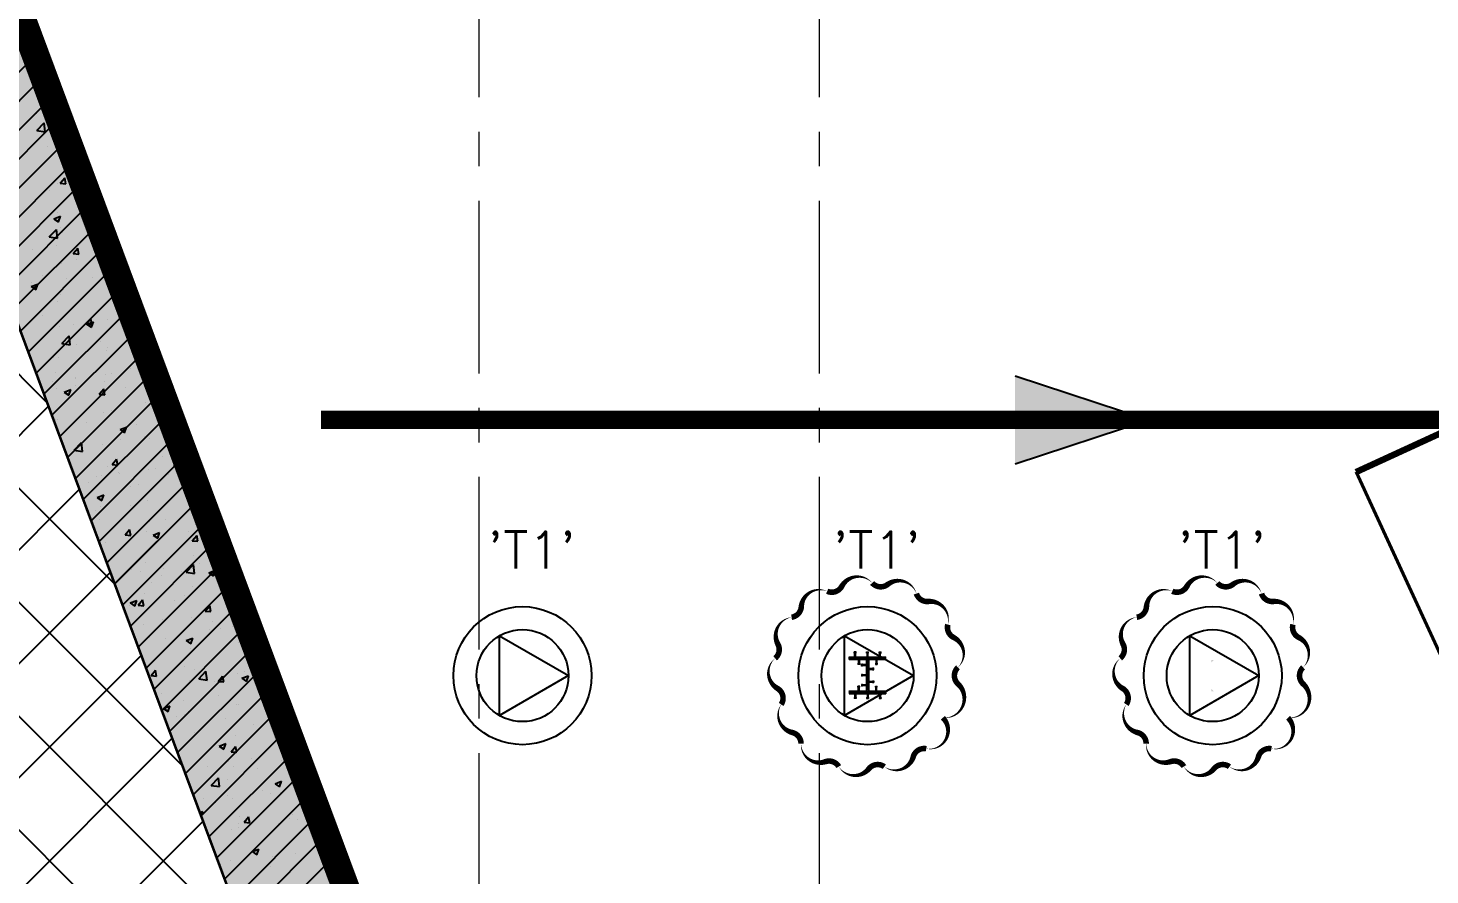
# Model space of a CAD drawing. Header units: millimetres. Extents: x -346728 to 1320345, y -537202 to -385966.
# Drawn here: x 372974 to 388207, y -498533 to -489332 of the extents above; entities that cross this region are included whole.
import ezdxf
from ezdxf.xclip import XClip

# ---------------------------------------------------------------- set-up
doc = ezdxf.new("R2010")
doc.units = ezdxf.units.MM
doc.header["$LTSCALE"] = 100
doc.header["$XCLIPFRAME"] = 2
for name, pattern in [('ACAD_ISO04W100', [30, 24, -3, 0, -3]), ('DASHED2', [0.375, 0.25, -0.125]), ('HIDDEN', [9.525, 6.35, -3.175]), ('X1326_GLB$0$CENTER', [2, 1.25, -0.25, 0.25, -0.25])]:
    doc.linetypes.add(name, pattern=pattern)
for name, color, linetype, lineweight in [('0 T TEXT', 7, 'Continuous', 13), ('KCMANH', 8, 'Continuous', 13), ('KINGPOST', 5, 'Continuous', 20), ('X1326_GLB$0$A-tim', 8, 'X1326_GLB$0$CENTER', 9)]:
    doc.layers.add(name, color=color, linetype=linetype, lineweight=lineweight)
for name, color, linetype in [('DM', 8, 'Continuous'), ('hach', 253, 'Continuous'), ('HÀNG RÀO', 50, 'Continuous'), ('PL', 3, 'Continuous'), ('PLT', 6, 'Continuous'), ('thep doc', 6, 'Continuous'), ('W2', 4, 'Continuous'), ('XR_1326_csPL$0$hach', 253, 'Continuous'), ('XR_1326_csPL$0$W2', 4, 'Continuous')]:
    doc.layers.add(name, color=color, linetype=linetype)
doc.styles.add('simplex', font='simplex.shx')
pattern_1 = [(45, (188543.33, 11377564.439), (-8.980256121, 8.980256121), []), (135, (188543.33, 11377564.439), (-8.980256121, -8.980256121), [])]

# ---------------------------------------------------------------- blocks, each defined once
blk = doc.blocks.new('LVL-KHUNGTEN')
blk.add_lwpolyline([(61072.9, 41092.8), (119123.5, 41092.8), (119123.5, 61.9), (61072.9, 61.9)], close=True)
blk = doc.blocks.new('mb duong hh')
at = {"layer": '0 T TEXT', "color": 8, "linetype": 'DASHED2', "ltscale": 300}
blk.add_lwpolyline([(75940, 34596), (80501, 41668), (80491, 88861), (75484, 93868), (-20031, 93860), (-33610, 75885), (-26182, 55955), (-6300, 2612), (0, 0)], close=True, dxfattribs=at)
blk = doc.blocks.new('MB HANG RAO TAM')
h = blk.add_hatch()
h.set_pattern_fill('ANSI37', color=8, scale=7000, style=0)
h.set_pattern_definition([(45, (527887.4, 631399.9), (-618.7184, 618.7184), []), (135, (527887.4, 631399.9), (-618.7184, -618.7184), [])])
h.paths.add_polyline_path([(89794, 74797), (94796, 69797), (94804, 22611), (90246, 15544), (52523, -1634), (34324, -9922), (14325, -19029), (8025, -16417), (-19267, 56832), (-5688, 74797), (41806, 74797), (65797, 74797)], flags=16)
h.paths.add_polyline_path([(-17293, 40146), (-15160, 40938), (-12777, 34516), (-15127, 33730), (-10493, 20001), (4784, -19373), (12548, -21453), (91490, 14752), (95488, 20874), (95620, 46027), (95770, 74597), (91825, 78101), (52350, 76926), (14008, 75822), (-9259, 75871), (-23844, 71027), (-24251, 60760)])
at = {"layer": 'XR_1326_csPL$0$W2', "color": 7, "ltscale": 0.5, "elevation": 0}
blk.add_lwpolyline([(8025, -16417), (14325, -19029), (90246, 15544), (94804, 22611), (94796, 69797), (89794, 74797), (-5688, 74797), (-19267, 56832)], close=True, dxfattribs=at)
blk = doc.blocks.new('KP50')
at = {"ltscale": 0.1}
h = blk.add_hatch(color=6, dxfattribs=at)
h.dxf.hatch_style = 1
h.paths.add_polyline_path([(14, 171), (-14, 171), (-14, 142)])
h.paths.add_polyline_path([(-14, -142), (-14, -171), (14, -171)])
at = {"layer": 'KCMANH', "linetype": 'ByBlock'}
h = blk.add_hatch(dxfattribs=at)
h.set_pattern_fill('ANSI37', color=6, scale=4, style=0)
h.set_pattern_definition(pattern_1)
h.paths.add_polyline_path([(-200, 200), (-200, 171), (200, 171), (200, 200)])
h = blk.add_hatch(dxfattribs=at)
h.set_pattern_fill('ANSI37', color=6, scale=4, style=0)
h.set_pattern_definition([(45, (188728.93, 11377564.439), (-8.980256121, 8.980256121), []), (135, (188728.93, 11377564.439), (-8.980256121, -8.980256121), [])])
h.paths.add_polyline_path([(14, 171), (-14, 142), (-14, -142), (14, -171)])
h = blk.add_hatch(dxfattribs=at)
h.set_pattern_fill('ANSI37', color=6, scale=4, style=0)
h.set_pattern_definition(pattern_1)
h.paths.add_polyline_path([(-200, -171), (-200, -200), (200, -200), (200, -171)])
for p, q in [((-125, 253), (-146, 253)), ((-146, 240), (-146, 253)), ((-125, 240), (-146, 240)), ((-142, 200), (-142, 240)), ((-129, 200), (-129, 240)), ((-125, 240), (-125, 253)), ((-102, 171), (-102, 131)), ((-89, 171), (-89, 131)), ((-10, 253), (10, 253)), ((-10, 240), (-10, 253)), ((-10, 240), (10, 240)), ((-6, 200), (-6, 240)), ((6, 200), (6, 240)), ((10, 240), (10, 253)), ((89, 171), (89, 131)), ((102, 171), (102, 131)), ((125, 253), (146, 253)), ((125, 240), (125, 253)), ((125, 240), (146, 240)), ((129, 200), (129, 240)), ((142, 200), (142, 240)), ((146, 240), (146, 253)), ((-85, 131), (-106, 131)), ((-106, 131), (-106, 118)), ((-85, 118), (-106, 118)), ((-85, 131), (-85, 118)), ((-67, 100), (-67, 120)), ((-54, 120), (-67, 120)), ((-54, 100), (-67, 100)), ((-67, 10), (-67, -10)), ((-54, 10), (-67, 10)), ((-54, 100), (-54, 120)), ((-14, 116), (-54, 116)), ((-14, 104), (-54, 104)), ((-54, 10), (-54, -10)), ((-14, 6), (-54, 6)), ((14, 76), (54, 76)), ((14, 64), (54, 64)), ((54, 60), (54, 80)), ((54, 80), (67, 80)), ((54, 60), (67, 60)), ((67, 60), (67, 80)), ((85, 131), (106, 131)), ((85, 131), (85, 118)), ((85, 118), (106, 118)), ((106, 131), (106, 118)), ((-85, -118), (-106, -118)), ((-106, -131), (-106, -118)), ((-85, -131), (-106, -131)), ((-102, -171), (-102, -131)), ((-89, -171), (-89, -131)), ((-85, -131), (-85, -118)), ((-54, -10), (-67, -10)), ((-67, -100), (-67, -120)), ((-54, -100), (-67, -100)), ((-54, -120), (-67, -120)), ((-14, -6), (-54, -6)), ((-54, -100), (-54, -120)), ((-14, -104), (-54, -104)), ((-14, -116), (-54, -116)), ((14, -64), (54, -64)), ((14, -76), (54, -76)), ((54, -60), (54, -80)), ((54, -60), (67, -60)), ((54, -80), (67, -80)), ((67, -60), (67, -80)), ((85, -118), (106, -118)), ((85, -131), (85, -118)), ((85, -131), (106, -131)), ((89, -171), (89, -131)), ((102, -171), (102, -131)), ((106, -131), (106, -118)), ((-125, -240), (-146, -240)), ((-146, -240), (-146, -253)), ((-125, -253), (-146, -253)), ((-142, -200), (-142, -240)), ((-129, -200), (-129, -240)), ((-125, -240), (-125, -253)), ((-10, -240), (10, -240)), ((-10, -240), (-10, -253)), ((-10, -253), (10, -253)), ((-6, -200), (-6, -240)), ((6, -200), (6, -240)), ((10, -240), (10, -253)), ((125, -240), (146, -240)), ((125, -240), (125, -253)), ((125, -253), (146, -253)), ((129, -200), (129, -240)), ((142, -200), (142, -240)), ((146, -240), (146, -253))]:
    blk.add_line(p, q, dxfattribs=at)
at = {"layer": 'KINGPOST', "color": 6, "linetype": 'ByBlock'}
for p, q in [((-200, 200), (200, 200)), ((-200, 171), (-200, 200)), ((-200, 171), (200, 171)), ((-14, 171), (-14, -171)), ((-14, 142), (14, 171)), ((14, 171), (14, -171)), ((200, 171), (200, 200)), ((-14, -142), (14, -171)), ((-200, -171), (200, -171)), ((-200, -171), (-200, -200)), ((-200, -200), (200, -200)), ((200, -171), (200, -200))]:
    blk.add_line(p, q, dxfattribs=at)
blk.add_lwpolyline([(-14, 0), (14, 0)], dxfattribs=at)
blk = doc.blocks.new('B1 Kingpost Layout Plan1')
at = {"layer": 'KCMANH', "linetype": 'ByBlock'}
blk.add_blockref('KP50', (11500, -81597, 0), dxfattribs=at)
blk = doc.blocks.new('tank2')
at = {"color": 1, "linetype": 'ACAD_ISO04W100', "lineweight": 100}
blk.add_line((583456.516, 2323710.616), (583443.746, 2323700.978), dxfattribs=at)
at = {"layer": 'HÀNG RÀO', "color": 1, "lineweight": 40}
blk.add_line((583453.625, 2323714.447), (583456.516, 2323710.616), dxfattribs=at)
blk = doc.blocks.new('tank4')
at = {"layer": 'HÀNG RÀO', "color": 1, "lineweight": 40, "rotation": 110.2030787494209}
blk.add_blockref('tank2', (2965875.044, 2578628.825), dxfattribs=at)

msp = doc.modelspace()

# ---------------------------------------------------------------- hatches: boundary and pattern name
at = {"ltscale": 0.1}
h = msp.add_hatch(color=6, dxfattribs=at)
h.dxf.hatch_style = 1
h.paths.add_polyline_path([(382110.8, -496195.9), (382082, -496195.9), (382082, -496224.7)])
h.paths.add_polyline_path([(382082, -496509.5), (382082, -496538.3), (382110.8, -496538.3)])
h = msp.add_hatch(color=6, dxfattribs=at)
h.dxf.hatch_style = 1
h.paths.add_polyline_path([(385860.8, -496195.9), (385832, -496195.9), (385832, -496224.7)])
h.paths.add_polyline_path([(385832, -496509.5), (385832, -496538.3), (385860.8, -496538.3)])
at = {"layer": 'hach'}
h = msp.add_hatch(dxfattribs=at)
h.set_pattern_fill('ANSI31', color=256, scale=70)
h.set_pattern_definition([(45, (342151.22, -508591.22), (-157.15448, 157.15448), [])])
h.paths.add_polyline_path([(362433.4, -410142.2), (348853.9, -428107.5), (376146.7, -501359), (382446.8, -503970.9), (458369.1, -469396.6), (462927.9, -462329.4), (462919.8, -415142.7), (457917.8, -410142.2)])
h.paths.add_polyline_path([(363030.6, -411342.2), (350208.3, -428305.7), (377088.8, -500450.6), (382424.3, -502662.6), (457551.5, -468450.4), (461727.8, -461976.1), (461719.7, -415639.4), (457420.9, -411342.2)], flags=16)
h = msp.add_hatch(dxfattribs=at)
h.set_pattern_fill('AR-CONC', color=256, scale=4)
h.set_pattern_definition([(50, (342151.2, -508591.2), (728.7387, -63.7563), [76.2, -838.2]), (355, (342151.2, -508591.2), (-140.9737, 764.2274), [60.96, -670.5623]), (100.45144, (342211.95, -508596.54), (587.765, 700.471), [64.76, -712.361]), (46.1842, (342151.2, -508388), (1084.316, -168.1693), [114.3, -1257.3]), (96.63556, (342241.6, -508402), (949.6165, 989.7045), [97.14, -1068.5424]), (351.18415, (342151.2, -508388), (949.6165, 989.7045), [91.44, -1005.839]), (21, (342252.8, -508438.8), (606.4576, -409.0608), [76.2, -838.2]), (326, (342252.8, -508438.8), (247.208, 736.752), [60.96, -670.56]), (71.45144, (342303.36, -508472.9), (853.6657, 327.691), [64.76, -712.3598]), (37.5, (342151.22, -508591.22), (12.3544, 338.22016), [0, -662.432, 0, -680.72, 0, -673.1]), (7.5, (342151.22, -508591.22), (267.27865, 400.7223), [0, -388.112, 0, -647.192, 0, -256.54]), (327.5, (341924.65, -508591.22), (542.3624, -22.91498), [0, -254, 0, -792.48, 0, -1051.56]), (317.5, (341823.05, -508591.2), (592.5167, 101.706), [0, -330.2, 0, -526.288, 0, -746.76])])
h.paths.add_polyline_path([(362433.4, -410142.2), (348853.9, -428107.5), (376146.7, -501359), (382446.8, -503970.9), (458369.1, -469396.6), (462927.9, -462329.4), (462919.8, -415142.7), (457917.8, -410142.2)])
h.paths.add_polyline_path([(363030.6, -411342.2), (350208.3, -428305.7), (377088.8, -500450.6), (382424.3, -502662.6), (457551.5, -468450.4), (461727.8, -461976.1), (461719.7, -415639.4), (457420.9, -411342.2)], flags=16)

# ---------------------------------------------------------------- linework, layer by layer
at = {"color": 6, "elevation": -2718.3}
for points in [[(383078.4, -496277.3, 0, 60, 0.5205671), (383031.8, -495952.8, 60, 60, -0.3534527), (382968.2, -495811.7, 0, 60, 0.5205671), (382755.8, -495561.4, 60, 60, -0.3534915), (382626.8, -495475.7, 0, 60, 0.5205671), (382314, -495376.8, 60, 60, -0.3944899), (382146.6, -495360.4, 0, 60, 0.520567), (381815.8, -495397.1, 60, 60, -0.3907151), (381657.5, -495450.5, 0, 60, 0.520567), (381376.2, -495619.4, 60, 60, -0.3534934), (381270.7, -495732.7, 0, 60, 0.5205671), (381122.2, -496025.4, 60, 60, -0.3571345), (381091.9, -496178.5, 0, 60, 0.520567), (381117.6, -496506.2, 60, 60, -0.4289707), (381157.9, -496680.1, 0, 60, 0.520567), (381278.7, -496984.9, 60, 60, -0.3534582), (381373.3, -497107.4, 0, 60, 0.520567), (381638, -497301.5, 60, 60, -0.3534893), (381783.3, -497354.9, 0, 60, 0.5205671), (382110.5, -497378.5, 60, 60, -0.3982747), (382278.4, -497356.5, 0, 60, 0.520567), (382593.1, -497248.1, 60, 60, -0.3869502), (382734.2, -497161, 0, 60, 0.7314349), (382914.8, -496824.7, 0, 60, 0.7206829), (383079.4, -496457.7, 60, 60, -0.4358983)], [(386828.4, -496277.3, 0, 60, 0.5205671), (386781.8, -495952.8, 60, 60, -0.3534527), (386718.2, -495811.7, 0, 60, 0.5205671), (386505.8, -495561.4, 60, 60, -0.3534915), (386376.8, -495475.7, 0, 60, 0.5205671), (386064, -495376.8, 60, 60, -0.3944899), (385896.6, -495360.4, 0, 60, 0.520567), (385565.8, -495397.1, 60, 60, -0.3907151), (385407.5, -495450.5, 0, 60, 0.520567), (385126.2, -495619.4, 60, 60, -0.3534934), (385020.7, -495732.7, 0, 60, 0.5205671), (384872.2, -496025.4, 60, 60, -0.3571345), (384841.9, -496178.5, 0, 60, 0.520567), (384867.6, -496506.2, 60, 60, -0.4289707), (384907.9, -496680.1, 0, 60, 0.520567), (385028.7, -496984.9, 60, 60, -0.3534582), (385123.3, -497107.4, 0, 60, 0.520567), (385388, -497301.5, 60, 60, -0.3534893), (385533.3, -497354.9, 0, 60, 0.5205671), (385860.5, -497378.5, 60, 60, -0.3982747), (386028.4, -497356.5, 0, 60, 0.520567), (386343.1, -497248.1, 60, 60, -0.3869502), (386484.2, -497161, 0, 60, 0.7314349), (386664.8, -496824.7, 0, 60, 0.7206829), (386829.4, -496457.7, 60, 60, -0.4358983)]]:
    msp.add_lwpolyline(points, format="xyseb", close=True, dxfattribs=at)
at = {"layer": 'PL', "elevation": -1404.9}
for points in [[(378096.4, -496800.1), (378096.4, -495934.1), (378846.4, -496367.1)], [(378096.4, -496800.1), (378096.4, -495934.1), (378846.4, -496367.1)], [(381846.4, -496800.1), (381846.4, -495934.1), (382596.4, -496367.1)], [(381846.4, -496800.1), (381846.4, -495934.1), (382596.4, -496367.1)], [(385596.4, -496800.1), (385596.4, -495934.1), (386346.4, -496367.1)], [(385596.4, -496800.1), (385596.4, -495934.1), (386346.4, -496367.1)]]:
    msp.add_lwpolyline(points, close=True, dxfattribs=at)
at = {"layer": 'PL'}
for centre, radius in [((378346.4, -496367.1, -1404.9), 750), ((378346.4, -496367.1, -1404.9), 750), ((382096.4, -496367.1, -1404.9), 750), ((382096.4, -496367.1, -1404.9), 750), ((385846.4, -496367.1, -1404.9), 750), ((385846.4, -496367.1, -1404.9), 750), ((378346.4, -496367.1, -1404.9), 500), ((378346.4, -496367.1, -1404.9), 500), ((382096.4, -496367.1, -1404.9), 500), ((382096.4, -496367.1, -1404.9), 500), ((385846.4, -496367.1, -1404.9), 500), ((385846.4, -496367.1, -1404.9), 500)]:
    msp.add_circle(centre, radius, dxfattribs=at)
at = {"layer": 'W2', "ltscale": 0.5, "elevation": -1404.9}
for points in [[(362433.4, -410142.2), (348853.9, -428107.5), (376146.7, -501359), (382446.8, -503970.9), (458369.1, -469396.6), (462927.9, -462329.4), (462919.6, -415142.1), (457917.8, -410142.2)], [(363030.6, -411342.2), (350208.3, -428305.7), (377088.8, -500450.6), (382424.3, -502662.6), (457551.5, -468450.4), (461727.8, -461976.1), (461719.7, -415639.4), (457420.9, -411342.2)]]:
    msp.add_lwpolyline(points, close=True, dxfattribs=at)
at = {"layer": 'X1326_GLB$0$A-tim', "ltscale": 15}
for p, q in [((377871.3, -398208.6, -1404.9), (377871.3, -512162.7, -1404.9)), ((381571.3, -398208.6, -1404.9), (381571.3, -512162.7, -1404.9))]:
    msp.add_line(p, q, dxfattribs=at)
at = {"layer": 'XR_1326_csPL$0$hach', "color": 250}
for p, q in [((372124, -490562.2, -1404.9), (373056.9, -489629.3, -1404.9)), ((372209.3, -490791.2, -1404.9), (373142.3, -489858.2, -1404.9)), ((373080.7, -489897.9, -1404.9), (373080.7, -489897.9, -1404.9)), ((372294.6, -491020.2, -1404.9), (373227.6, -490087.2, -1404.9)), ((373060.1, -490036.3, -1404.9), (373060.1, -490036.3, -1404.9)), ((372379.9, -491249.2, -1404.9), (373312.9, -490316.2, -1404.9)), ((373067.8, -490265.1, -1404.9), (373067.8, -490265.1, -1404.9)), ((373183.4, -490253.2, -1404.9), (373232.4, -490194.8, -1404.9)), ((373183.4, -490253.2, -1404.9), (373244.1, -490258.5, -1404.9)), ((373244.1, -490258.5, -1404.9), (373232.4, -490194.8, -1404.9)), ((373256.4, -490335.3, -1404.9), (373256.4, -490335.3, -1404.9)), ((373071, -490443.8, -1404.9), (373150.2, -490361.3, -1404.9)), ((373071, -490443.8, -1404.9), (373161.4, -490457.8, -1404.9)), ((373161.4, -490457.8, -1404.9), (373150.2, -490361.3, -1404.9)), ((373186.1, -490439.2, -1404.9), (373186.1, -490439.2, -1404.9)), ((372465.2, -491478.2, -1404.9), (373398.2, -490545.2, -1404.9)), ((373185.3, -490615.2, -1404.9), (373185.3, -490615.2, -1404.9)), ((373386.8, -490540.6, -1404.9), (373386.8, -490540.6, -1404.9)), ((372550.6, -491707.2, -1404.9), (373483.5, -490774.2, -1404.9)), ((373374.5, -490878.8, -1404.9), (373374.5, -490878.8, -1404.9)), ((372635.9, -491936.2, -1404.9), (373568.8, -491003.2, -1404.9)), ((372988.2, -490958.4, -1404.9), (372988.2, -490958.4, -1404.9)), ((373202.5, -491094.9, -1404.9), (373202.5, -491094.9, -1404.9)), ((373295.3, -491015.6, -1404.9), (373295.3, -491015.6, -1404.9)), ((373324.4, -491017.4, -1404.9), (373373.4, -490959, -1404.9)), ((373324.4, -491017.4, -1404.9), (373385.1, -491022.7, -1404.9)), ((373385.1, -491022.7, -1404.9), (373373.3, -490959, -1404.9)), ((373530.6, -490981.3, -1404.9), (373530.6, -490981.3, -1404.9)), ((372721.2, -492165.2, -1404.9), (373654.2, -491232.2, -1404.9)), ((373362.1, -491217.1, -1404.9), (373362.1, -491217.1, -1404.9)), ((373255.1, -491403.3, -1404.9), (373326.3, -491376, -1404.9)), ((373255.1, -491403.3, -1404.9), (373305.7, -491437.4, -1404.9)), ((373292.4, -491332.2, -1404.9), (373292.4, -491332.2, -1404.9)), ((373305.7, -491437.4, -1404.9), (373326.3, -491376, -1404.9)), ((373546.7, -491298.7, -1404.9), (373546.7, -491298.7, -1404.9)), ((372806.5, -492394.1, -1404.9), (373739.5, -491461.2, -1404.9)), ((373205.7, -491601.7, -1404.9), (373284.9, -491519.2, -1404.9)), ((373296.1, -491615.7, -1404.9), (373284.9, -491519.2, -1404.9)), ((373328.5, -491497.7, -1404.9), (373328.5, -491497.7, -1404.9)), ((373349.8, -491555.3, -1404.9), (373349.8, -491555.3, -1404.9)), ((372891.8, -492623.1, -1404.9), (373824.8, -491690.2, -1404.9)), ((373205.7, -491601.7, -1404.9), (373296.1, -491615.7, -1404.9)), ((373253.4, -491621.9, -1404.9), (373253.4, -491621.9, -1404.9)), ((373279.4, -491699.4, -1404.9), (373279.4, -491699.4, -1404.9)), ((373664.2, -491648.8, -1404.9), (373664.2, -491648.8, -1404.9)), ((373025.1, -491732.9, -1404.9), (373025.1, -491732.9, -1404.9)), ((373465.4, -491781.6, -1404.9), (373514.3, -491723.2, -1404.9)), ((373465.4, -491781.6, -1404.9), (373526.1, -491786.9, -1404.9)), ((373496.8, -491844.9, -1404.9), (373496.8, -491844.9, -1404.9)), ((373526, -491786.9, -1404.9), (373514.3, -491723.3, -1404.9)), ((373859.1, -491822, -1404.9), (373859.1, -491822, -1404.9)), ((373861.6, -491812.3, -1404.9), (373869.2, -491809.4, -1404.9)), ((373861.6, -491812.4, -1404.9), (373873.3, -491820.3, -1404.9)), ((372977.2, -492852.1, -1404.9), (373910.1, -491919.1, -1404.9)), ((373337.4, -491893.5, -1404.9), (373337.4, -491893.5, -1404.9)), ((373007.9, -492140, -1404.9), (373079.1, -492112.7, -1404.9)), ((373007.9, -492140.1, -1404.9), (373058.4, -492174.2, -1404.9)), ((373012.2, -492100.1, -1404.9), (373012.2, -492100.1, -1404.9)), ((373058.4, -492174.2, -1404.9), (373079.1, -492112.8, -1404.9)), ((373062.5, -493081.1, -1404.9), (373995.4, -492148.1, -1404.9)), ((373130.6, -492016.9, -1404.9), (373130.6, -492016.9, -1404.9)), ((373344.9, -492153.4, -1404.9), (373344.9, -492153.4, -1404.9)), ((373397, -492049.5, -1404.9), (373397, -492049.5, -1404.9)), ((373673, -492039.8, -1404.9), (373673, -492039.8, -1404.9)), ((373846.7, -492160.2, -1404.9), (373846.7, -492160.2, -1404.9)), ((373292.3, -492302.2, -1404.9), (373292.3, -492302.2, -1404.9)), ((373325.1, -492231.7, -1404.9), (373325.1, -492231.7, -1404.9)), ((373884.9, -492200.5, -1404.9), (373884.9, -492200.5, -1404.9)), ((373887.2, -492176.3, -1404.9), (373887.2, -492176.3, -1404.9)), ((373129.7, -492450.2, -1404.9), (373129.7, -492450.2, -1404.9)), ((373147.8, -493310.1, -1404.9), (374080.8, -492377.1, -1404.9)), ((373771.3, -492365.7, -1404.9), (373771.3, -492365.7, -1404.9)), ((374025.7, -492332.2, -1404.9), (374025.7, -492332.2, -1404.9)), ((373233.1, -493539.1, -1404.9), (374166.1, -492606.1, -1404.9)), ((373312.7, -492569.9, -1404.9), (373312.7, -492569.9, -1404.9)), ((373470.9, -492556.3, -1404.9), (373470.9, -492556.3, -1404.9)), ((373606.3, -492545.8, -1404.9), (373655.3, -492487.5, -1404.9)), ((373606.3, -492545.8, -1404.9), (373667.1, -492551.2, -1404.9)), ((373614.4, -492549.1, -1404.9), (373685.5, -492521.8, -1404.9)), ((373614.4, -492549.1, -1404.9), (373664.9, -492583.2, -1404.9)), ((373667, -492551.2, -1404.9), (373655.3, -492487.5, -1404.9)), ((373664.9, -492583.2, -1404.9), (373685.5, -492521.8, -1404.9)), ((373834.4, -492498.4, -1404.9), (373834.4, -492498.4, -1404.9)), ((374013.2, -492579.2, -1404.9), (374013.2, -492579.2, -1404.9)), ((373340.4, -492759.5, -1404.9), (373419.6, -492677.1, -1404.9)), ((373340.4, -492759.5, -1404.9), (373430.8, -492773.5, -1404.9)), ((373430.8, -492773.6, -1404.9), (373419.6, -492677.1, -1404.9)), ((373504.1, -492766.4, -1404.9), (373504.1, -492766.4, -1404.9)), ((373758.4, -492733, -1404.9), (373758.4, -492733, -1404.9)), ((374143.2, -492682.3, -1404.9), (374143.2, -492682.3, -1404.9)), ((373250.4, -492908.4, -1404.9), (373250.4, -492908.4, -1404.9)), ((373300.4, -492908.2, -1404.9), (373300.4, -492908.2, -1404.9)), ((373318.4, -493768.1, -1404.9), (374251.4, -492835.1, -1404.9)), ((373822, -492836.6, -1404.9), (373822, -492836.6, -1404.9)), ((373842.9, -492806.7, -1404.9), (373842.9, -492806.7, -1404.9)), ((373273, -493075.5, -1404.9), (373273, -493075.5, -1404.9)), ((373403.8, -493997.1, -1404.9), (374336.7, -493064.1, -1404.9)), ((374086.4, -493029.8, -1404.9), (374086.4, -493029.8, -1404.9)), ((374220.8, -492958.2, -1404.9), (374287.7, -492932.5, -1404.9)), ((374220.8, -492958.2, -1404.9), (374271.4, -492992.3, -1404.9)), ((374271.4, -492992.3, -1404.9), (374289.7, -492937.8, -1404.9)), ((373236.8, -493167.2, -1404.9), (373236.8, -493167.2, -1404.9)), ((373487.2, -493211.9, -1404.9), (373487.2, -493211.9, -1404.9)), ((373491.1, -493133.7, -1404.9), (373491.1, -493133.7, -1404.9)), ((373493.8, -493131.5, -1404.9), (373493.8, -493131.5, -1404.9)), ((373809.7, -493174.8, -1404.9), (373809.7, -493174.8, -1404.9)), ((373815.4, -493098.4, -1404.9), (373815.4, -493098.4, -1404.9)), ((373875.9, -493083, -1404.9), (373875.9, -493083, -1404.9)), ((374322.8, -493109.8, -1404.9), (374322.8, -493109.8, -1404.9)), ((374357.7, -493121.3, -1404.9), (374357.7, -493121.3, -1404.9)), ((373288, -493246.4, -1404.9), (373288, -493246.4, -1404.9)), ((373367.2, -493285.9, -1404.9), (373438.3, -493258.5, -1404.9)), ((373367.2, -493285.9, -1404.9), (373417.7, -493320, -1404.9)), ((373417.7, -493320, -1404.9), (373438.3, -493258.6, -1404.9)), ((373489.1, -494226.1, -1404.9), (374422, -493293.1, -1404.9)), ((373747.3, -493310.1, -1404.9), (373796.3, -493251.7, -1404.9)), ((373747.3, -493310.1, -1404.9), (373808, -493315.4, -1404.9)), ((373808, -493315.4, -1404.9), (373796.2, -493251.7, -1404.9)), ((374029.6, -493234.8, -1404.9), (374029.6, -493234.8, -1404.9)), ((373574.4, -494455, -1404.9), (374507.4, -493522.1, -1404.9)), ((373608.6, -493483.7, -1404.9), (373608.6, -493483.7, -1404.9)), ((373797.3, -493513.1, -1404.9), (373797.3, -493513.1, -1404.9)), ((373881.9, -493487, -1404.9), (373881.9, -493487, -1404.9)), ((374250.3, -493399.3, -1404.9), (374250.3, -493399.3, -1404.9)), ((374310.5, -493448, -1404.9), (374310.5, -493448, -1404.9)), ((373275.7, -493584.6, -1404.9), (373275.7, -493584.6, -1404.9)), ((373289.4, -493588.7, -1404.9), (373289.4, -493588.7, -1404.9)), ((373613.2, -493614.8, -1404.9), (373613.2, -493614.8, -1404.9)), ((373973.6, -493694.9, -1404.9), (374044.8, -493667.6, -1404.9)), ((374024.2, -493729, -1404.9), (374044.8, -493667.6, -1404.9)), ((374155.6, -493637.7, -1404.9), (374155.6, -493637.7, -1404.9)), ((373475.1, -493917.4, -1404.9), (373554.3, -493834.9, -1404.9)), ((373565.5, -493931.4, -1404.9), (373554.3, -493834.9, -1404.9)), ((373659.7, -494684, -1404.9), (374592.7, -493751.1, -1404.9)), ((373973.6, -493694.9, -1404.9), (374024.2, -493729, -1404.9)), ((373983, -493800, -1404.9), (373983, -493800, -1404.9)), ((374237.4, -493766.5, -1404.9), (374237.4, -493766.5, -1404.9)), ((374298.1, -493786.2, -1404.9), (374298.1, -493786.2, -1404.9)), ((373475.1, -493917.4, -1404.9), (373565.5, -493931.4, -1404.9)), ((373745, -494913, -1404.9), (374678, -493980.1, -1404.9)), ((373784.9, -493851.3, -1404.9), (373784.9, -493851.3, -1404.9)), ((374432.4, -493991.5, -1404.9), (374432.4, -493991.5, -1404.9)), ((373839.9, -494093.2, -1404.9), (373839.9, -494093.2, -1404.9)), ((373888.3, -494074.3, -1404.9), (373937.3, -494015.9, -1404.9)), ((373888.3, -494074.3, -1404.9), (373949, -494079.6, -1404.9)), ((373949, -494079.6, -1404.9), (373937.2, -494015.9, -1404.9)), ((374285.8, -494124.5, -1404.9), (374285.8, -494124.5, -1404.9)), ((374354.9, -494116.6, -1404.9), (374354.9, -494116.6, -1404.9)), ((374559.4, -494085.6, -1404.9), (374638.6, -494003.1, -1404.9)), ((374559.4, -494085.6, -1404.9), (374649.8, -494099.6, -1404.9)), ((374580.1, -494104, -1404.9), (374651.2, -494076.7, -1404.9)), ((374580.1, -494104, -1404.9), (374630.6, -494138.1, -1404.9)), ((374617, -494138.1, -1404.9), (374666, -494079.7, -1404.9)), ((374617, -494138.1, -1404.9), (374677.7, -494143.4, -1404.9)), ((374630.6, -494138.1, -1404.9), (374651.2, -494076.7, -1404.9)), ((374649.8, -494099.6, -1404.9), (374638.6, -494003.1, -1404.9)), ((374677.7, -494143.4, -1404.9), (374665.9, -494079.7, -1404.9)), ((373629.6, -494270.5, -1404.9), (373629.6, -494270.5, -1404.9)), ((373715.7, -494200.7, -1404.9), (373715.7, -494200.7, -1404.9)), ((373772.6, -494189.5, -1404.9), (373772.6, -494189.5, -1404.9)), ((373830.3, -495142, -1404.9), (374763.3, -494209, -1404.9)), ((373957.8, -494156.9, -1404.9), (373957.8, -494156.9, -1404.9)), ((373970.1, -494167.2, -1404.9), (373970.1, -494167.2, -1404.9)), ((374172, -494293.4, -1404.9), (374172, -494293.4, -1404.9)), ((374500.1, -494179.8, -1404.9), (374500.1, -494179.8, -1404.9)), ((374675.9, -494214.6, -1404.9), (374675.9, -494214.6, -1404.9)), ((373726.4, -494431.7, -1404.9), (373797.6, -494404.4, -1404.9)), ((373726.4, -494431.7, -1404.9), (373776.9, -494465.8, -1404.9)), ((373776.9, -494465.8, -1404.9), (373797.5, -494404.4, -1404.9)), ((373915.7, -495371, -1404.9), (374848.6, -494438, -1404.9)), ((374083.4, -494316.3, -1404.9), (374083.4, -494316.3, -1404.9)), ((374714.3, -494316.3, -1404.9), (374714.3, -494316.3, -1404.9)), ((374729.2, -494432.8, -1404.9), (374729.2, -494432.8, -1404.9)), ((374801.1, -494386.5, -1404.9), (374801.1, -494386.5, -1404.9)), ((373702.8, -494568, -1404.9), (373702.8, -494568, -1404.9)), ((373760.2, -494527.7, -1404.9), (373760.2, -494527.7, -1404.9)), ((374087.6, -494517.3, -1404.9), (374087.6, -494517.3, -1404.9)), ((374273.4, -494462.7, -1404.9), (374273.4, -494462.7, -1404.9)), ((373755.6, -494673.3, -1404.9), (373755.6, -494673.3, -1404.9)), ((374001, -495600, -1404.9), (374934, -494667, -1404.9)), ((374298, -494696.3, -1404.9), (374298, -494696.3, -1404.9)), ((374471.4, -494671.9, -1404.9), (374471.4, -494671.9, -1404.9)), ((374788.8, -494724.7, -1404.9), (374788.8, -494724.7, -1404.9)), ((374840.3, -494719.2, -1404.9), (374840.3, -494719.2, -1404.9)), ((373747.9, -494865.9, -1404.9), (373747.9, -494865.9, -1404.9)), ((373878.9, -494773.6, -1404.9), (373878.9, -494773.6, -1404.9)), ((374029.3, -494838.5, -1404.9), (374078.2, -494780.2, -1404.9)), ((374029.3, -494838.5, -1404.9), (374090, -494843.8, -1404.9)), ((374089.9, -494843.8, -1404.9), (374078.2, -494780.2, -1404.9)), ((374086.3, -495829, -1404.9), (375019.3, -494896, -1404.9)), ((374261.1, -494800.9, -1404.9), (374261.1, -494800.9, -1404.9)), ((374332.9, -494840.7, -1404.9), (374404, -494813.4, -1404.9)), ((374332.9, -494840.7, -1404.9), (374383.4, -494874.8, -1404.9)), ((374383.4, -494874.8, -1404.9), (374404, -494813.4, -1404.9)), ((374462, -494833.5, -1404.9), (374462, -494833.5, -1404.9)), ((374716.3, -494800.1, -1404.9), (374716.3, -494800.1, -1404.9)), ((374758, -494902.3, -1404.9), (374807, -494843.9, -1404.9)), ((374758, -494902.3, -1404.9), (374818.7, -494907.6, -1404.9)), ((374818.7, -494907.6, -1404.9), (374806.9, -494843.9, -1404.9)), ((373820.3, -494918, -1404.9), (373820.3, -494918, -1404.9)), ((374171.6, -496058, -1404.9), (375104.6, -495125, -1404.9)), ((374248.7, -495139.1, -1404.9), (374248.7, -495139.1, -1404.9)), ((374449, -495200.8, -1404.9), (374449, -495200.8, -1404.9)), ((374694.1, -495243.5, -1404.9), (374773.3, -495161, -1404.9)), ((374784.5, -495257.5, -1404.9), (374773.3, -495161, -1404.9)), ((374776.4, -495062.9, -1404.9), (374776.4, -495062.9, -1404.9)), ((374833.8, -495150.1, -1404.9), (374833.8, -495150.1, -1404.9)), ((375022, -495176.4, -1404.9), (375022, -495176.4, -1404.9)), ((374100.1, -495215.4, -1404.9), (374100.1, -495215.4, -1404.9)), ((374194.7, -495234.3, -1404.9), (374194.7, -495234.3, -1404.9)), ((374256.9, -496287, -1404.9), (375189.9, -495354, -1404.9)), ((374314.4, -495351.9, -1404.9), (374314.4, -495351.9, -1404.9)), ((374429.4, -495278.1, -1404.9), (374429.4, -495278.1, -1404.9)), ((374642.5, -495238.3, -1404.9), (374642.5, -495238.3, -1404.9)), ((374694.1, -495243.4, -1404.9), (374784.5, -495257.5, -1404.9)), ((374939.3, -495249.8, -1404.9), (375010.5, -495222.5, -1404.9)), ((374939.3, -495249.8, -1404.9), (374989.9, -495283.9, -1404.9)), ((374989.9, -495283.9, -1404.9), (375010.5, -495222.5, -1404.9)), ((374236.4, -495477.3, -1404.9), (374236.4, -495477.3, -1404.9)), ((374672.9, -495501.2, -1404.9), (374672.9, -495501.2, -1404.9)), ((374764.1, -495401.2, -1404.9), (374764.1, -495401.2, -1404.9)), ((374856.7, -495374.8, -1404.9), (374856.7, -495374.8, -1404.9)), ((375208.2, -495466.4, -1404.9), (375208.2, -495466.4, -1404.9)), ((374080.4, -495602.9, -1404.9), (374080.4, -495602.9, -1404.9)), ((374085.7, -495577.5, -1404.9), (374156.8, -495550.2, -1404.9)), ((374085.7, -495577.5, -1404.9), (374136.2, -495611.6, -1404.9)), ((374136.2, -495611.6, -1404.9), (374156.8, -495550.2, -1404.9)), ((374170.2, -495602.8, -1404.9), (374219.2, -495544.4, -1404.9)), ((374170.2, -495602.8, -1404.9), (374231, -495608.1, -1404.9)), ((374181.8, -495601.5, -1404.9), (374181.8, -495601.5, -1404.9)), ((374230.9, -495608.1, -1404.9), (374219.2, -495544.4, -1404.9)), ((374342.3, -496516, -1404.9), (375275.2, -495583, -1404.9)), ((374566.5, -495550.8, -1404.9), (374566.5, -495550.8, -1404.9)), ((374899, -495666.5, -1404.9), (374947.9, -495608.1, -1404.9)), ((374899, -495666.5, -1404.9), (374959.7, -495671.8, -1404.9)), ((374959.6, -495671.8, -1404.9), (374947.9, -495608.1, -1404.9)), ((375273.4, -495667.8, -1404.9), (375273.4, -495667.8, -1404.9)), ((374224, -495815.6, -1404.9), (374224, -495815.6, -1404.9)), ((374427.6, -496744.9, -1404.9), (375360.6, -495812, -1404.9)), ((374440.4, -495754.8, -1404.9), (374440.4, -495754.8, -1404.9)), ((374751.7, -495739.4, -1404.9), (374751.7, -495739.4, -1404.9)), ((374982.7, -495777.7, -1404.9), (374982.7, -495777.7, -1404.9)), ((374299.3, -495951.6, -1404.9), (374299.3, -495951.6, -1404.9)), ((374468.4, -495958.4, -1404.9), (374468.4, -495958.4, -1404.9)), ((374692.1, -495986.5, -1404.9), (374763.3, -495959.2, -1404.9)), ((374742.7, -496020.7, -1404.9), (374763.3, -495959.3, -1404.9)), ((374940.9, -495867.1, -1404.9), (374940.9, -495867.1, -1404.9)), ((375060.9, -495856.7, -1404.9), (375060.9, -495856.7, -1404.9)), ((375195.3, -495833.6, -1404.9), (375195.3, -495833.6, -1404.9)), ((374512.9, -496973.9, -1404.9), (375445.9, -496041, -1404.9)), ((374692.1, -495986.6, -1404.9), (374742.7, -496020.7, -1404.9)), ((374739.4, -496077.6, -1404.9), (374739.4, -496077.6, -1404.9)), ((375261, -496006.1, -1404.9), (375261, -496006.1, -1404.9)), ((374211.7, -496153.8, -1404.9), (374211.7, -496153.8, -1404.9)), ((374598.2, -497202.9, -1404.9), (375531.2, -496269.9, -1404.9)), ((374673.6, -496267.8, -1404.9), (374673.6, -496267.8, -1404.9)), ((374928, -496234.3, -1404.9), (374928, -496234.3, -1404.9)), ((375312.8, -496183.7, -1404.9), (375312.8, -496183.7, -1404.9)), ((374311.2, -496367, -1404.9), (374360.2, -496308.6, -1404.9)), ((374311.2, -496367, -1404.9), (374371.9, -496372.3, -1404.9)), ((374371.9, -496372.3, -1404.9), (374360.1, -496308.6, -1404.9)), ((374456.7, -496410.4, -1404.9), (374456.7, -496410.4, -1404.9)), ((374727, -496415.8, -1404.9), (374727, -496415.8, -1404.9)), ((374784.9, -496296.9, -1404.9), (374784.9, -496296.9, -1404.9)), ((374828.8, -496401.3, -1404.9), (374908, -496318.9, -1404.9)), ((374828.8, -496401.3, -1404.9), (374919.2, -496415.3, -1404.9)), ((374919.2, -496415.3, -1404.9), (374908, -496318.9, -1404.9)), ((375039.9, -496430.7, -1404.9), (375088.9, -496372.4, -1404.9)), ((375039.9, -496430.7, -1404.9), (375100.7, -496436.1, -1404.9)), ((375100.6, -496436.1, -1404.9), (375088.9, -496372.4, -1404.9)), ((375248.7, -496344.3, -1404.9), (375248.7, -496344.3, -1404.9)), ((375298.6, -496395.6, -1404.9), (375369.7, -496368.3, -1404.9)), ((375298.6, -496395.6, -1404.9), (375349.1, -496429.7, -1404.9)), ((375327.2, -496319.8, -1404.9), (375327.2, -496319.8, -1404.9)), ((375349.1, -496429.7, -1404.9), (375369.7, -496368.3, -1404.9)), ((374426.4, -496564.6, -1404.9), (374426.4, -496564.6, -1404.9)), ((374683.5, -497431.9, -1404.9), (375616.5, -496498.9, -1404.9)), ((374999.1, -496433.4, -1404.9), (374999.1, -496433.4, -1404.9)), ((375019, -496462.9, -1404.9), (375019, -496462.9, -1404.9)), ((375045.5, -496584.4, -1404.9), (375045.5, -496584.4, -1404.9)), ((375541.5, -496456.3, -1404.9), (375541.5, -496456.3, -1404.9)), ((374406.4, -496668.5, -1404.9), (374406.4, -496668.5, -1404.9)), ((374444.9, -496723.3, -1404.9), (374516.1, -496696, -1404.9)), ((374444.9, -496723.3, -1404.9), (374495.4, -496757.4, -1404.9)), ((374495.4, -496757.4, -1404.9), (374516, -496696, -1404.9)), ((374660.7, -496635, -1404.9), (374660.7, -496635, -1404.9)), ((374768.9, -497660.9, -1404.9), (375701.8, -496727.9, -1404.9)), ((375236.3, -496682.5, -1404.9), (375236.3, -496682.5, -1404.9)), ((375262.4, -496686, -1404.9), (375262.4, -496686, -1404.9)), ((374582.7, -496813.3, -1404.9), (374582.7, -496813.3, -1404.9)), ((374669.9, -496787.7, -1404.9), (374669.9, -496787.7, -1404.9)), ((374714.6, -496754, -1404.9), (374714.6, -496754, -1404.9)), ((375125.1, -496836.2, -1404.9), (375125.1, -496836.2, -1404.9)), ((375667.5, -496859.1, -1404.9), (375667.5, -496859.1, -1404.9)), ((375674.2, -496867.1, -1404.9), (375674.2, -496867.1, -1404.9)), ((374778.2, -496985.1, -1404.9), (374778.2, -496985.1, -1404.9)), ((374854.2, -497889.9, -1404.9), (375787.2, -496956.9, -1404.9)), ((375223.9, -497020.7, -1404.9), (375223.9, -497020.7, -1404.9)), ((375419.9, -496900.6, -1404.9), (375419.9, -496900.6, -1404.9)), ((375650.4, -497041.6, -1404.9), (375650.4, -497041.6, -1404.9)), ((375737.1, -496955.7, -1404.9), (375737.1, -496955.7, -1404.9)), ((374702.3, -497092.3, -1404.9), (374702.3, -497092.3, -1404.9)), ((374939.5, -498118.9, -1404.9), (375872.5, -497185.9, -1404.9)), ((375051.4, -497132.4, -1404.9), (375122.5, -497105, -1404.9)), ((375051.4, -497132.4, -1404.9), (375101.9, -497166.5, -1404.9)), ((375057.9, -497143.3, -1404.9), (375057.9, -497143.3, -1404.9)), ((375101.9, -497166.5, -1404.9), (375122.5, -497105.1, -1404.9)), ((375180.9, -497195, -1404.9), (375229.9, -497136.6, -1404.9)), ((375241.6, -497200.3, -1404.9), (375229.8, -497136.6, -1404.9)), ((375152.6, -497301.4, -1404.9), (375152.6, -497301.4, -1404.9)), ((375180.9, -497195, -1404.9), (375241.6, -497200.3, -1404.9)), ((375406.9, -497267.9, -1404.9), (375406.9, -497267.9, -1404.9)), ((375724.8, -497293.9, -1404.9), (375724.8, -497293.9, -1404.9)), ((375791.7, -497217.2, -1404.9), (375791.7, -497217.2, -1404.9)), ((374689.9, -497430.5, -1404.9), (374689.9, -497430.5, -1404.9)), ((374927.3, -497355.4, -1404.9), (374927.3, -497355.4, -1404.9)), ((374963.5, -497559.2, -1404.9), (375042.7, -497476.7, -1404.9)), ((375024.8, -498347.9, -1404.9), (375957.8, -497414.9, -1404.9)), ((375053.9, -497573.2, -1404.9), (375042.7, -497476.7, -1404.9)), ((375141.5, -497491.9, -1404.9), (375141.5, -497491.9, -1404.9)), ((375211.6, -497358.9, -1404.9), (375211.6, -497358.9, -1404.9)), ((375469.6, -497378.3, -1404.9), (375469.6, -497378.3, -1404.9)), ((374963.5, -497559.2, -1404.9), (375053.9, -497573.2, -1404.9)), ((375110.1, -498576.9, -1404.9), (376043.1, -497643.9, -1404.9)), ((375524.5, -497617.9, -1404.9), (375524.5, -497617.9, -1404.9)), ((375608.5, -497647.8, -1404.9), (375608.5, -497647.8, -1404.9)), ((375657.8, -497541.4, -1404.9), (375729, -497514.1, -1404.9)), ((375657.8, -497541.4, -1404.9), (375708.4, -497575.5, -1404.9)), ((375683.8, -497514.8, -1404.9), (375683.8, -497514.8, -1404.9)), ((375708.4, -497575.5, -1404.9), (375729, -497514.1, -1404.9)), ((375712.4, -497632.1, -1404.9), (375712.4, -497632.1, -1404.9)), ((374885.3, -497702.1, -1404.9), (374885.3, -497702.1, -1404.9)), ((375016, -497749.5, -1404.9), (375016, -497749.5, -1404.9)), ((375139.7, -497668.6, -1404.9), (375139.7, -497668.6, -1404.9)), ((375199.2, -497697.2, -1404.9), (375199.2, -497697.2, -1404.9)), ((376047.8, -497727.4, -1404.9), (376075.8, -497731.7, -1404.9)), ((376047.9, -497727.4, -1404.9), (376066.8, -497707.6, -1404.9)), ((374841.1, -497854.9, -1404.9), (374875.3, -497841.8, -1404.9)), ((374856.8, -497896.9, -1404.9), (374875.3, -497841.8, -1404.9)), ((375195.5, -498805.8, -1404.9), (376128.4, -497872.9, -1404.9)), ((375267.5, -497894.8, -1404.9), (375267.5, -497894.8, -1404.9)), ((375321.9, -497959.2, -1404.9), (375370.9, -497900.8, -1404.9)), ((375382.5, -497964.5, -1404.9), (375370.8, -497900.8, -1404.9)), ((375809.9, -497917.7, -1404.9), (375809.9, -497917.7, -1404.9)), ((375851.9, -497870.9, -1404.9), (375851.9, -497870.9, -1404.9)), ((375898.8, -497934.2, -1404.9), (375898.8, -497934.2, -1404.9)), ((375186.9, -498035.4, -1404.9), (375186.9, -498035.4, -1404.9)), ((375257.2, -498018.7, -1404.9), (375257.2, -498018.7, -1404.9)), ((375259.4, -497972.6, -1404.9), (375259.4, -497972.6, -1404.9)), ((375280.8, -499034.8, -1404.9), (376213.8, -498101.9, -1404.9)), ((375321.9, -497959.2, -1404.9), (375382.6, -497964.5, -1404.9)), ((375700.1, -497970.3, -1404.9), (375700.1, -497970.3, -1404.9)), ((376050.6, -498022.9, -1404.9), (376099.6, -497964.6, -1404.9)), ((376050.6, -498022.9, -1404.9), (376111.4, -498028.3, -1404.9)), ((376111.3, -498028.3, -1404.9), (376099.5, -497964.6, -1404.9)), ((375410.6, -498278.2, -1404.9), (375481.8, -498250.9, -1404.9)), ((375461.2, -498312.3, -1404.9), (375481.8, -498250.9, -1404.9)), ((376215.4, -498232.4, -1404.9), (376215.4, -498232.4, -1404.9)), ((376240, -498226.4, -1404.9), (376240, -498226.4, -1404.9)), ((375174.5, -498373.6, -1404.9), (375174.5, -498373.6, -1404.9)), ((375366.1, -499263.8, -1404.9), (376299.1, -498330.9, -1404.9)), ((375410.6, -498278.2, -1404.9), (375461.2, -498312.3, -1404.9)), ((375631.6, -498334.9, -1404.9), (375631.6, -498334.9, -1404.9)), ((375647.4, -498328.1, -1404.9), (375647.4, -498328.1, -1404.9)), ((375687.7, -498308.6, -1404.9), (375687.7, -498308.6, -1404.9)), ((375885.9, -498301.4, -1404.9), (375885.9, -498301.4, -1404.9)), ((375069.6, -498413.9, -1404.9), (375069.6, -498413.9, -1404.9)), ((375612, -498436.9, -1404.9), (375612, -498436.9, -1404.9)), ((376154.4, -498459.8, -1404.9), (376154.4, -498459.8, -1404.9))]:
    msp.add_line(p, q, dxfattribs=at)
at = {"layer": 'XR_1326_csPL$0$W2', "color": 7, "ltscale": 0.5}
for p, q in [((348853.9, -428107.5, -1404.9), (376146.7, -501359, -1404.9)), ((350208.3, -428305.7, -1404.9), (377088.8, -500450.6, -1404.9))]:
    msp.add_line(p, q, dxfattribs=at)

# ---------------------------------------------------------------- block references
at = {"extrusion": (0.00597, -2.28885e-18, 0.999982), "xscale": 3.385207865094198, "yscale": 3.385207865094198, "zscale": 3.385207865094198}
msp.add_blockref('LVL-KHUNGTEN', (112985.2, -525073.6, 1027.7), dxfattribs=at)
ref = msp.add_blockref('mb duong hh', (382446.7, -503978, 0))
XClip(ref).set_block_clipping_path([(-58962.6888090824, -15358.4345334051), (108047.3313388755, 114603.0144500207)])

# ---------------------------------------------------------------- texts
at = {"layer": 'PLT', "style": 'simplex'}
for p in [(377965.8, -495201.4, -1404.9), (381715.8, -495201.4, -1404.9), (385465.8, -495201.4, -1404.9)]:
    msp.add_text("'T1'", height=400, dxfattribs=at).set_placement(p)

# ---------------------------------------------------------------- next in the draw order: block references
msp.add_blockref('MB HANG RAO TAM', (368121.2, -484948.9, 0))

# ---------------------------------------------------------------- next in the draw order: hatches: boundary and pattern name
at = {"layer": 'thep doc'}
h = msp.add_hatch(dxfattribs=at)
h.set_pattern_fill('ANSI31', color=256, angle=-90)
h.set_pattern_definition([(315, (725069.98799, -310975.79499), (0.08838834765, 0.08838834765), [])])
h.paths.add_polyline_path([(383699.1, -494067.1), (383699.1, -493588.5), (385152.4, -493588.5)])
h.paths.add_polyline_path([(385152.4, -493588.5), (383699.1, -493588.5), (383699.1, -493109.9)])

# ---------------------------------------------------------------- next in the draw order: linework, layer by layer
at = {"layer": 'DM', "color": 7, "linetype": 'HIDDEN', "const_width": 300, "elevation": -1404.9}
msp.add_lwpolyline([(357840.8, -448789.1), (404143.7, -448789.1), (404143.7, -478739.5), (402705, -478738.6), (402696.6, -493428.3), (382424, -502660.2), (377088.5, -500448.2)], close=True, dxfattribs=at)
at = {"layer": 'thep doc', "const_width": 200, "elevation": -3876.7}
msp.add_lwpolyline([(376158.6, -493588.5), (395270.8, -493588.5), (395270.8, -484642.3), (375073.1, -484642.3), (375073.1, -478739.5), (395308.6, -478739.5)], dxfattribs=at)
at = {"layer": 'thep doc', "elevation": -3876.7}
for points in [[(383699.1, -493109.9), (385152.4, -493588.5)], [(383699.1, -494067.1), (385152.4, -493588.5)]]:
    msp.add_lwpolyline(points, dxfattribs=at)

# ---------------------------------------------------------------- next in the draw order: block references
msp.add_blockref('B1 Kingpost Layout Plan1', (370596.3, -414766, -1404.9))
at = {"layer": 'HÀNG RÀO', "color": 1, "lineweight": 40, "xscale": 1000.000000020301, "yscale": 999.9999999999801, "zscale": 1000, "rotation": 57.4720602634679}
msp.add_blockref('tank4', (1645737597.6, -1742052164.4, -1404.9), dxfattribs=at)

doc.saveas('drawing.dxf')
